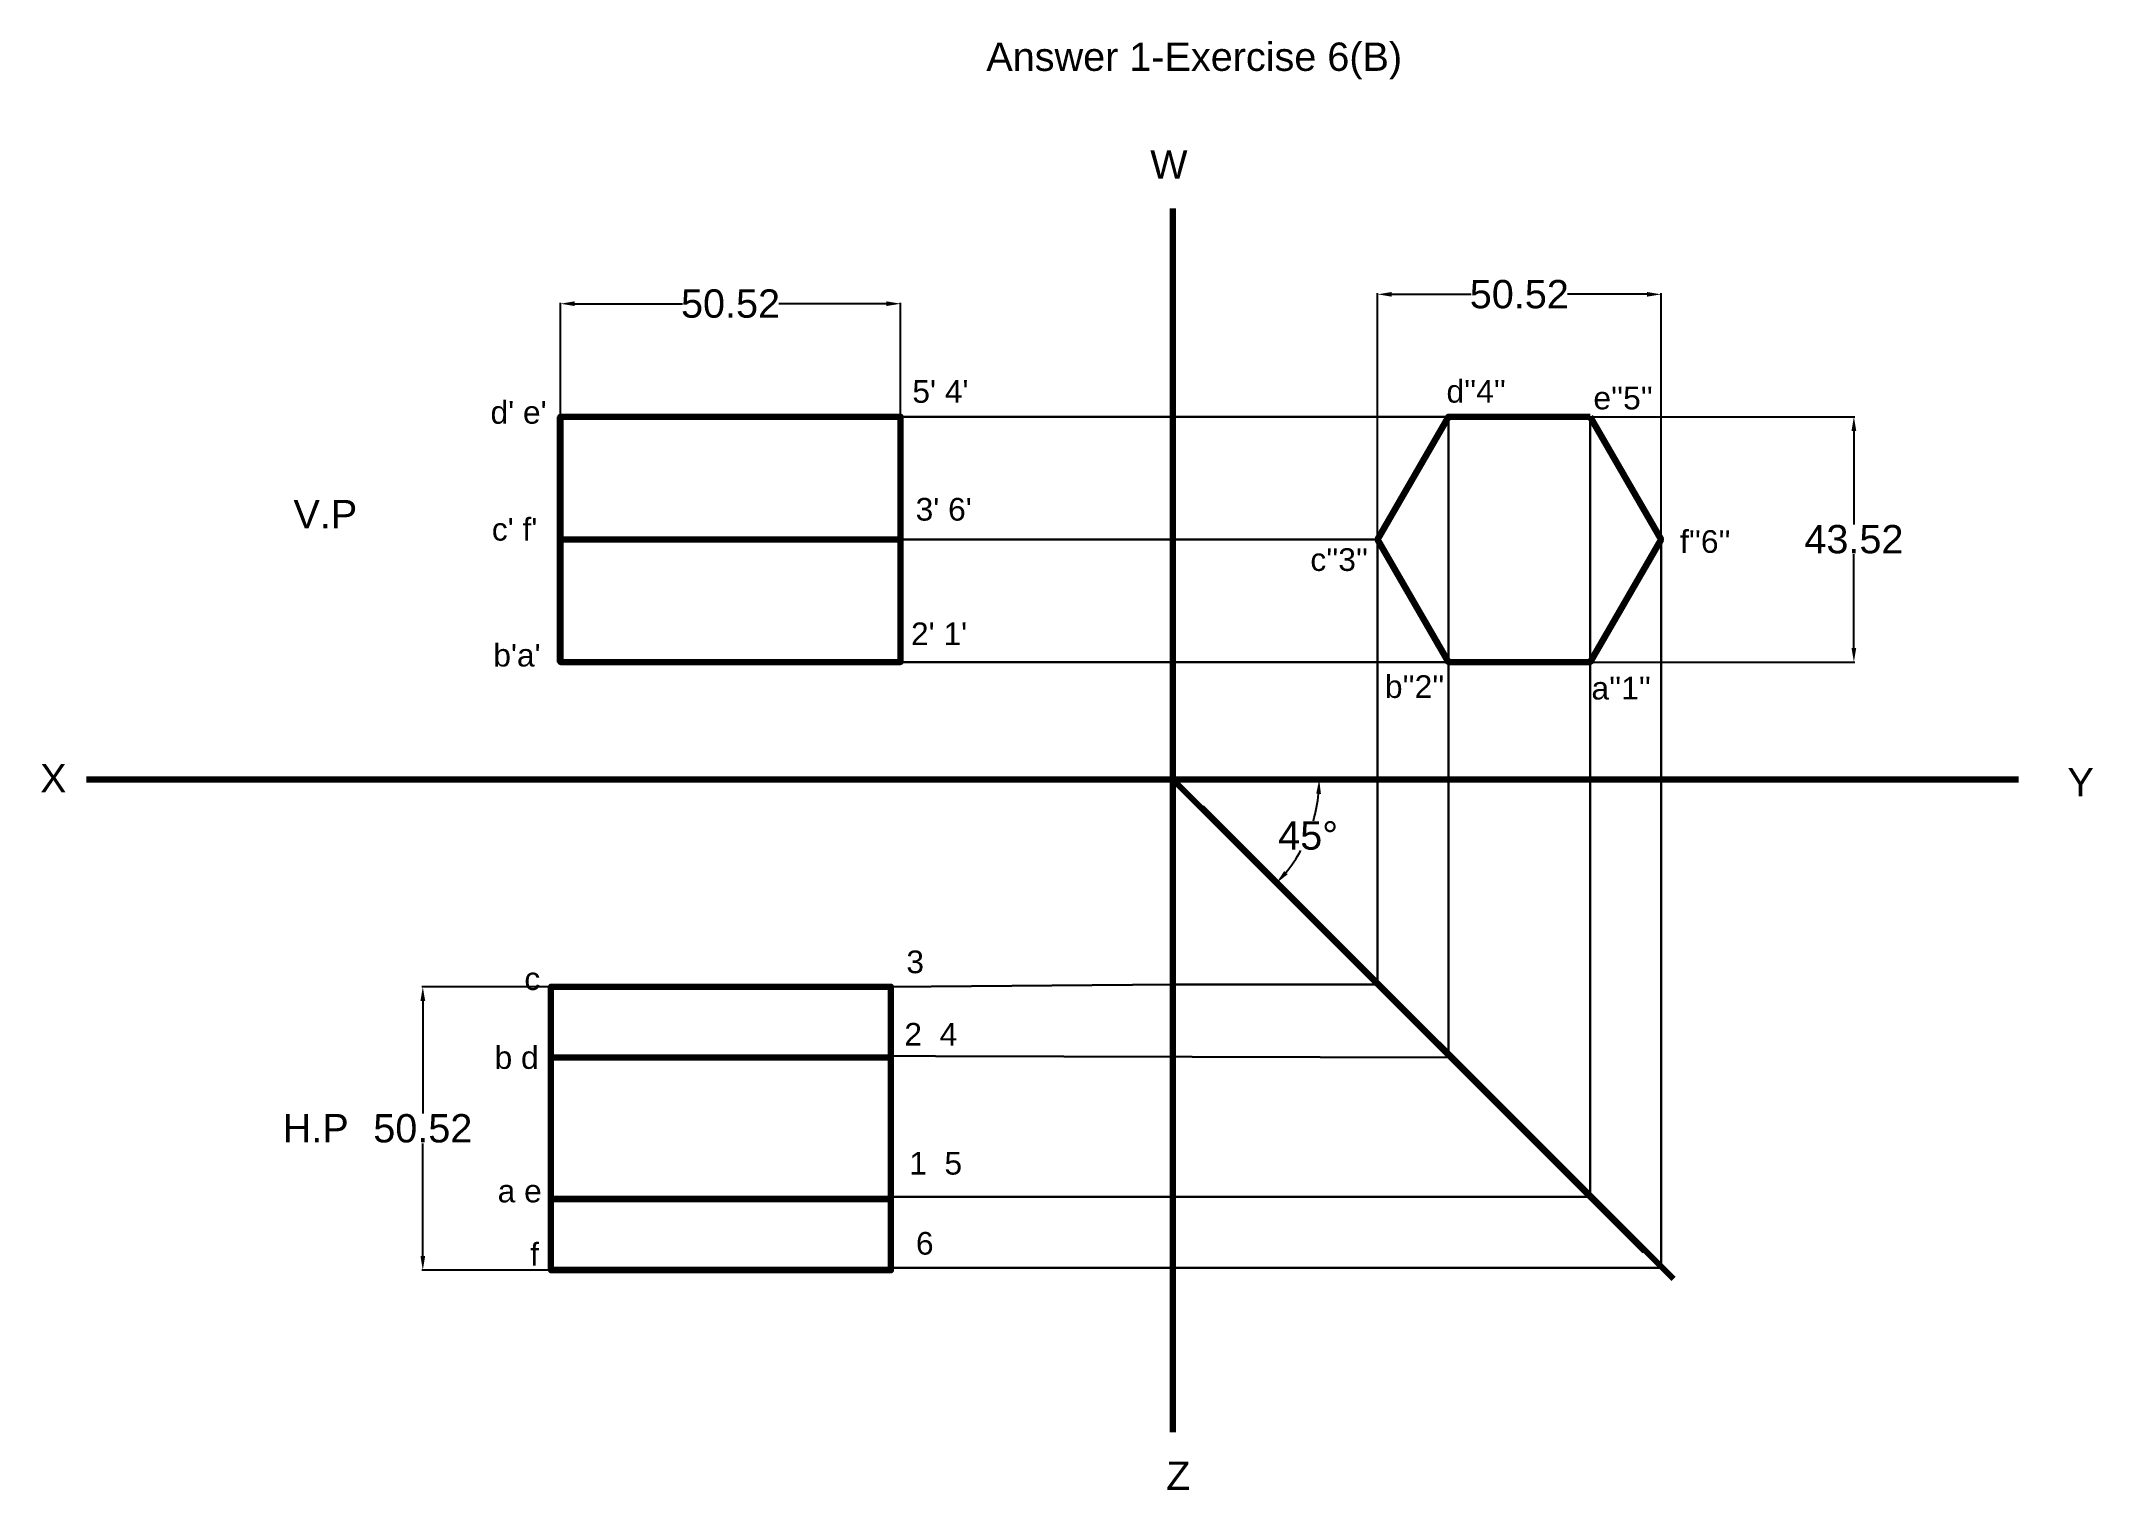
# Model space of a CAD drawing. Header units: millimetres. Extents: x 51 to 413, y 134 to 389.
import ezdxf

# ---------------------------------------------------------------- set-up
doc = ezdxf.new("R2010")
doc.units = ezdxf.units.MM
doc.layers.add('thick continuous', color=7, linetype='Continuous', lineweight=30)
doc.styles.get("Standard").update_dxf_attribs({"font": 'arial.ttf'})
doc.dimstyles.get("Standard").update_dxf_attribs({"dimtxt": 2.5, "dimasz": 2.5, "dimexe": 0.18, "dimexo": 0.0625, "dimgap": 0.09, "dimtad": 0, "dimtih": 1, "dimtoh": 1, "dimdec": 1, "dimzin": 0, "dimdsep": 46, "dimtxsty": 'Standard', "dimcen": 0.09, "dimadec": 0, "dimazin": 0, "dimtfac": 1, "dimtdec": 1, "dimtofl": 0, "dimtmove": 0, "dimatfit": 3, "dimfxl": 1, "dimtolj": 1, "dimtzin": 0, "dimarcsym": 0})

# ---------------------------------------------------------------- blocks, each defined once
blk = doc.blocks.new('*D0')
at = {"layer": 'Defpoints', "color": 0}
for p in [(324.6, 322.98), (324.6, 279.68), (371.13, 279.68)]:
    blk.add_point(p, dxfattribs=at)
at = {"layer": 'thick continuous', "color": 0, "lineweight": -2}
for p, q in [((324.66, 322.98), (371.31, 322.98)), ((371.13, 320.48), (371.13, 303.97)), ((371.13, 282.18), (371.13, 298.69)), ((324.66, 279.68), (371.31, 279.68))]:
    blk.add_line(p, q, dxfattribs=at)
at = {"layer": 'thick continuous', "color": 0}
for points in [[(371.54, 320.48), (370.71, 320.48), (371.13, 322.98)], [(370.71, 282.18), (371.54, 282.18), (371.13, 279.68)]]:
    blk.add_solid(points, dxfattribs=at)
at = {"layer": 'thick continuous', "color": 0, "lineweight": 30, "insert": (371.13, 301.33), "char_height": 5, "attachment_point": 5}
blk.add_mtext('\\A1;43.52', dxfattribs=at)
blk = doc.blocks.new('*D1')
at = {"layer": 'Defpoints', "color": 0}
for p in [(337.1, 344.57), (287.1, 301.33), (337.1, 301.33)]:
    blk.add_point(p, dxfattribs=at)
at = {"layer": 'thick continuous', "color": 0, "lineweight": -2}
for p, q in [((287.1, 301.39), (287.1, 344.75)), ((289.6, 344.57), (303.6, 344.57)), ((334.6, 344.57), (320.6, 344.57)), ((337.1, 301.39), (337.1, 344.75))]:
    blk.add_line(p, q, dxfattribs=at)
at = {"layer": 'thick continuous', "color": 0}
for points in [[(289.6, 344.98), (289.6, 344.15), (287.1, 344.57)], [(334.6, 344.15), (334.6, 344.98), (337.1, 344.57)]]:
    blk.add_solid(points, dxfattribs=at)
at = {"layer": 'thick continuous', "color": 0, "lineweight": 30, "insert": (312.1, 344.57), "char_height": 5, "attachment_point": 5}
blk.add_mtext('\\A1;50.52', dxfattribs=at)
blk = doc.blocks.new('*D2')
at = {"layer": 'Defpoints', "color": 0}
for p in [(202.94, 342.91), (142.94, 322.98), (202.94, 322.98)]:
    blk.add_point(p, dxfattribs=at)
at = {"layer": 'thick continuous', "color": 0, "lineweight": -2}
for p, q in [((142.94, 323.04), (142.94, 343.09)), ((145.44, 342.91), (164.44, 342.91)), ((200.44, 342.91), (181.44, 342.91)), ((202.94, 323.04), (202.94, 343.09))]:
    blk.add_line(p, q, dxfattribs=at)
at = {"layer": 'thick continuous', "color": 0}
for points in [[(145.44, 343.33), (145.44, 342.5), (142.94, 342.91)], [(200.44, 342.5), (200.44, 343.33), (202.94, 342.91)]]:
    blk.add_solid(points, dxfattribs=at)
at = {"layer": 'thick continuous', "color": 0, "lineweight": 30, "insert": (172.94, 342.91), "char_height": 5, "attachment_point": 5}
blk.add_mtext('\\A1;50.52', dxfattribs=at)
blk = doc.blocks.new('*D3')
at = {"layer": 'Defpoints', "color": 0}
for p in [(141.24, 222.38), (118.65, 172.36), (141.24, 172.36)]:
    blk.add_point(p, dxfattribs=at)
at = {"layer": 'thick continuous', "color": 0, "lineweight": -2}
for p, q in [((141.18, 222.38), (118.47, 222.38)), ((118.65, 219.88), (118.65, 200.01)), ((118.65, 174.86), (118.65, 194.72)), ((141.18, 172.36), (118.47, 172.36))]:
    blk.add_line(p, q, dxfattribs=at)
at = {"layer": 'thick continuous', "color": 0}
for points in [[(119.07, 219.88), (118.24, 219.88), (118.65, 222.38)], [(118.24, 174.86), (119.07, 174.86), (118.65, 172.36)]]:
    blk.add_solid(points, dxfattribs=at)
at = {"layer": 'thick continuous', "color": 0, "lineweight": 30, "insert": (118.65, 197.37), "char_height": 5, "attachment_point": 5}
blk.add_mtext('\\A1;50.52', dxfattribs=at)
blk = doc.blocks.new('*D4')
at = {"layer": 'Defpoints', "color": 0, "transparency": 16777216}
for p in [(59.34, 258.93), (250.97, 258.93), (400.17, 258.93), (273.34, 246.01), (337.1, 172.8)]:
    blk.add_point(p, dxfattribs=at)
at = {"layer": 'thick continuous', "color": 0, "lineweight": -2, "transparency": 16777216}
for start, end in [(343.6941, 354.4525), (320.5475, 331.0136)]:
    blk.add_arc((250.97, 258.93), 25.83, start, end, dxfattribs=at)
at = {"layer": 'thick continuous', "color": 0, "transparency": 16777216}
for points in [[(276.27, 256.45), (277.1, 256.41), (276.8, 258.93)], [(271.23, 242.23), (270.61, 242.79), (269.24, 240.66)]]:
    blk.add_solid(points, dxfattribs=at)
at = {"layer": 'thick continuous', "color": 0, "transparency": 16777216, "insert": (274.84, 249.04), "char_height": 2.5, "attachment_point": 5}
blk.add_mtext('\\A1;{\\H2x;45°}', dxfattribs=at)

msp = doc.modelspace()

# ---------------------------------------------------------------- linework, layer by layer
at = {"layer": 'thick continuous', "lineweight": 100}
for p, q in [((250.97, 143.79), (250.97, 359.71)), ((59.34, 258.93), (400.17, 258.93)), ((250.97, 258.93), (334.17, 175.73)), ((256.11, 254.03), (339.3, 170.83))]:
    msp.add_line(p, q, dxfattribs=at)
at = {"layer": 'thick continuous', "lineweight": 30}
for p, q in [((299.6, 322.98), (142.46, 322.98)), ((287.1, 301.33), (142.46, 301.33)), ((287.1, 223), (287.1, 301.33)), ((337.1, 173.06), (337.1, 301.33)), ((299.6, 279.68), (142.46, 279.68)), ((299.6, 209.89), (299.6, 279.68)), ((324.6, 185.06), (324.6, 279.68)), ((201.24, 222.38), (250.97, 222.8)), ((287.07, 222.8), (250.97, 222.8)), ((299.6, 209.89), (141.24, 210.3)), ((324.46, 185.3), (141.24, 185.3)), ((337.57, 172.8), (141.24, 172.8))]:
    msp.add_line(p, q, dxfattribs=at)
at = {"layer": 'thick continuous'}
for p, q in [((142.46, 322.98), (142.46, 279.68)), ((299.6, 322.98), (299.6, 279.68)), ((324.6, 322.98), (324.6, 279.68)), ((142.46, 258.92), (82.46, 258.93)), ((142.46, 258.93), (142.46, 258.92))]:
    msp.add_line(p, q, dxfattribs=at)
at = {"layer": 'thick continuous', "lineweight": 100}
for points in [[(142.94, 322.98), (202.94, 322.98), (202.94, 301.33), (142.94, 301.33), (142.94, 279.68), (202.94, 279.68), (202.94, 322.98), (142.94, 322.98), (142.94, 301.33), (202.94, 301.33), (202.94, 279.68), (142.94, 279.68), (142.94, 301.33), (202.94, 301.33), (202.94, 322.98), (142.94, 322.98), (142.94, 301.33)], [(141.24, 222.38), (201.24, 222.38), (201.24, 172.36), (141.24, 172.36), (141.24, 222.38), (201.24, 222.38), (201.24, 209.88), (141.24, 209.88), (141.24, 184.88), (201.24, 184.88), (201.24, 172.38), (141.24, 172.36), (141.24, 222.38), (201.24, 222.38), (201.24, 172.38)]]:
    msp.add_lwpolyline(points, dxfattribs=at)
msp.add_lwpolyline([(324.6, 322.98), (299.6, 322.98), (287.1, 301.33), (299.6, 279.68), (324.6, 279.68), (337.1, 301.33)], close=True, dxfattribs=at)

# ---------------------------------------------------------------- texts
at = {"layer": 'thick continuous', "attachment_point": 1}
for s, width, gutter_width, insert, char_height in [('{Answer 1-Exercise 6(B)}', 89.1627, 89.16, (218.07, 389), 5), ('W', 41.1178, 12.5, (246.98, 370), 5), ("5' 4'", 11.315, 12.5, (205.02, 329.43), 4), ("d''4''", 11.315, 12.5, (299.25, 329.46), 4), ("d' e'", 16.7498, 12.5, (130.6, 325.74), 4), ("e''5''", 11.315, 12.5, (325.17, 328.27), 4), ('V.P', 41.1178, 12.5, (95.83, 308.28), 5), ("3' 6'", 11.315, 12.5, (205.6, 308.64), 4), ("c' f'", 16.7498, 12.5, (130.83, 305.11), 4), ("f''6''", 11.315, 12.5, (340.45, 302.95), 4), ("c''3''", 11.315, 12.5, (275.24, 299.76), 4), ("2' 1'", 11.315, 12.5, (204.78, 286.66), 4), ("b'a'", 16.7498, 12.5, (131.09, 282.89), 4), ("b''2''", 11.315, 12.5, (288.39, 277.35), 4), ("a''1''", 11.315, 12.5, (324.83, 277.07), 4), ('X', 28.9089, 12.5, (51.14, 261.66), 5), ('Y', 28.9089, 12.5, (408.8, 260.96), 5), ('3 ', 11.315, 12.5, (203.96, 228.77), 4), ('c ', 11.315, 12.5, (136.57, 225.79), 4), ('2  4', 11.315, 12.5, (203.61, 215.99), 4), ('b d', 11.315, 12.5, (131.32, 211.89), 4), ('H.P', 41.1178, 12.5, (93.94, 199.93), 5), ('1  5', 11.315, 12.5, (204.47, 193.23), 4), ('a e', 13.4889, 12.5, (131.86, 188.33), 4), ('f', 13.4889, 12.5, (137.6, 177.18), 4), (' 6 ', 11.315, 12.5, (204.1, 179.11), 4), ('Z', 41.1178, 12.5, (249.8, 138.58), 5)]:
    msp.add_mtext_dynamic_manual_height_columns(s, width=width, gutter_width=gutter_width, heights=[0], dxfattribs=dict(at, insert=insert, char_height=char_height))

# ---------------------------------------------------------------- dimensions: what is measured, and where the dimension line sits
at = {"layer": 'thick continuous', "lineweight": 30}
for base, p1, p2, picture, middle in [((337.1, 344.57), (287.1, 301.33), (337.1, 301.33), '*D1', (312.1, 344.57)), ((202.94, 342.91), (142.94, 322.98), (202.94, 322.98), '*D2', (172.94, 342.91))]:
    dim = msp.add_linear_dim(base=base, p1=p1, p2=p2, text='50.52', dimstyle='Standard', override={"dimtxt": 5}, dxfattribs=at)
    dim.commit()
    dim.dimension.update_dxf_attribs({"geometry": picture, "text_midpoint": middle})
for base, p1, p2, text, override, picture, middle in [((371.13, 279.68), (324.6, 322.98), (324.6, 279.68), '43.52', {"dimtxt": 5}, '*D0', (371.13, 301.33)), ((118.65, 172.36), (141.24, 222.38), (141.24, 172.36), '50.52', {"dimtxt": 5, "dimasz": 2.5}, '*D3', (118.65, 197.37))]:
    dim = msp.add_linear_dim(base=base, p1=p1, p2=p2, angle=90, text=text, dimstyle='Standard', override=override, dxfattribs=at)
    dim.commit()
    dim.dimension.update_dxf_attribs({"geometry": picture, "text_midpoint": middle})
at = {"layer": 'thick continuous'}
dim = msp.add_angular_dim_2l(base=(273.34, 246.01), line1=((59.34, 258.93), (400.17, 258.93)), line2=((250.97, 258.93), (337.1, 172.8)), text='{\\H2x;<>}', dimstyle='Standard', dxfattribs=at)
dim.commit()
dim.dimension.update_dxf_attribs({"geometry": '*D4', "text_midpoint": (274.84, 249.04)})

doc.saveas('drawing.dxf')
